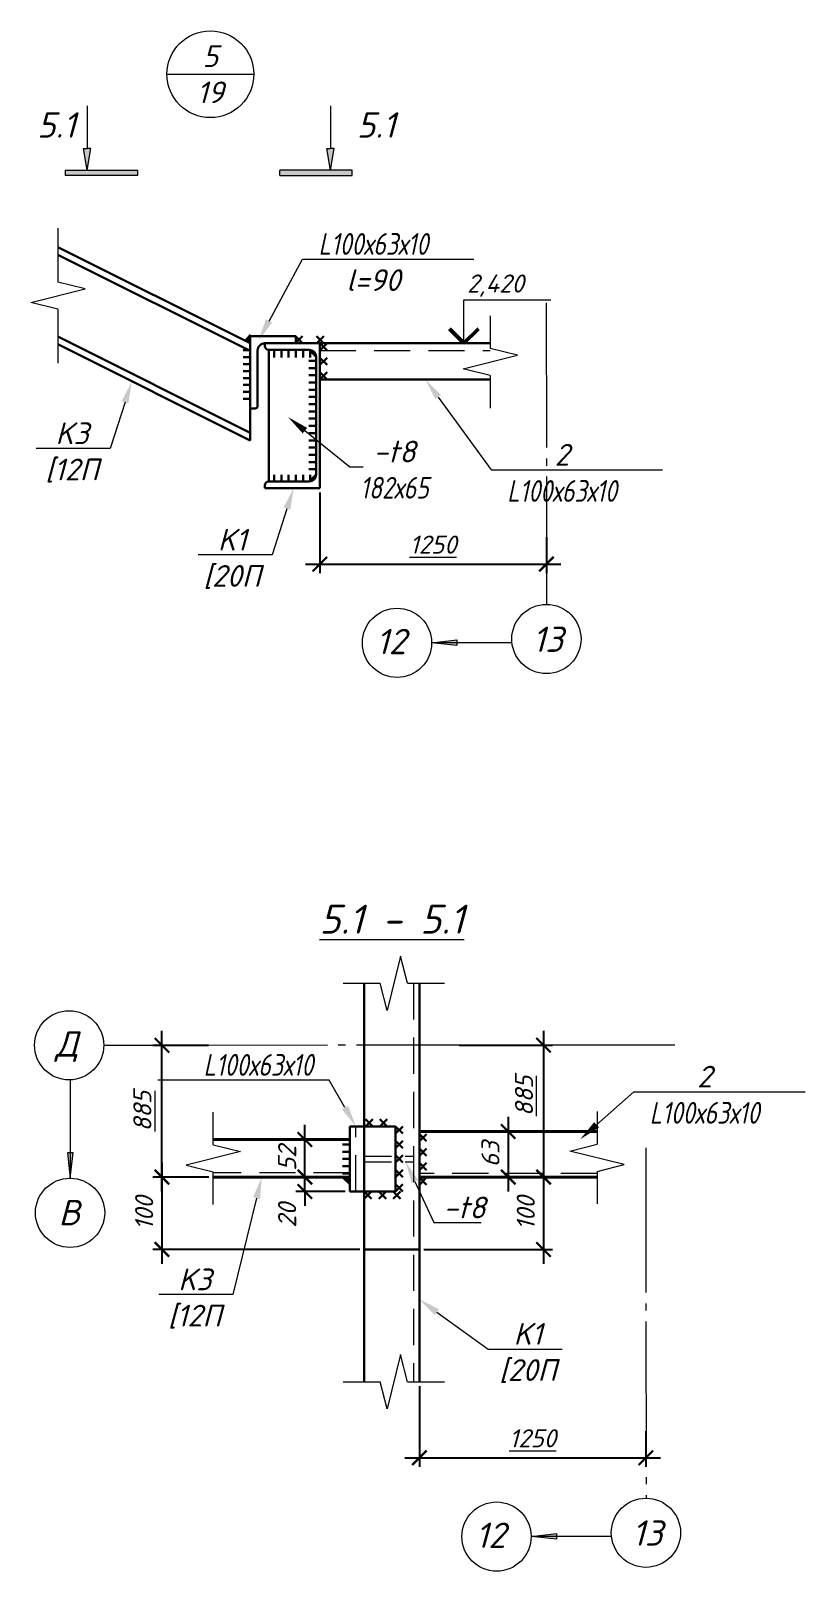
# Model space of a CAD drawing. Header units: millimetres. Extents: x -79646 to 95064, y -231229 to -58107.
# Drawn here: x -56615 to -55545, y -131054 to -128925 of the extents above; entities that cross this region are included whole.
import ezdxf
from ezdxf import colors
from ezdxf.entities.mleader import LeaderData, LeaderLine
from ezdxf.enums import TextEntityAlignment as Align
from ezdxf.math import Vec2, Vec3

# ---------------------------------------------------------------- set-up
doc = ezdxf.new("R2010")
doc.units = ezdxf.units.MM
doc.header["$PDMODE"] = 3
doc.linetypes.add('GOST2.303 5', pattern=[24, 20, -1.5, 1, -1.5])
doc.linetypes.add('HIDDEN', pattern=[0.375, 0.25, -0.125])
doc.layers.get('0').update_dxf_attribs({"lineweight": 5})
doc.layers.get('Defpoints').update_dxf_attribs({"lineweight": 0})
for name, color, linetype, lineweight in [('#Cварка', 96, 'Continuous', 30), ('#Dimensions', 7, 'Continuous', 9), ('#Выноски', 7, 'Continuous', 15), ('#Оси', 7, 'Continuous', 9), ('#разм', 7, 'Continuous', 9), ('A-okno', 7, 'Continuous', 0), ('k_ Выноски', 40, 'Continuous', 13), ('k_ Металл', 1, 'Continuous', 30), ('k_ Металл_вид', 1, 'Continuous', 18)]:
    doc.layers.add(name, color=color, linetype=linetype, lineweight=lineweight)
doc.styles.add('ESKDW', font='eskdw.shx', dxfattribs={"oblique": 15})
doc.styles.get("Standard").update_dxf_attribs({"font": 'arial.ttf'})
doc.styles.add('STEP PR', font='isocpeui.ttf')
doc.dimstyles.new('SPDS', dxfattribs={"dimscale": 50, "dimtxt": 2.5, "dimasz": 2, "dimexe": 1.25, "dimexo": 0.625, "dimtad": 1, "dimdec": 0, "dimrnd": 0.001, "dimtxsty": 'ESKDW', "dimblk": 'ARCHTICK', "dimcen": 2.5, "dimdle": 2, "dimclrd": 256, "dimclre": 256, "dimclrt": 7, "dimadec": 0, "dimazin": 2, "dimtfac": 0.75, "dimtdec": 0, "dimtmove": 1, "dimatfit": 3, "dimfxl": 1, "dimtolj": 1, "dimarcsym": 1})

# ---------------------------------------------------------------- blocks, each defined once
blk = doc.blocks.new('*U104')
at = {"color": 0, "linetype": 'ByBlock', "lineweight": -2}
for p, q in [((0, 200), (0, 0)), ((0, 200), (76, 200)), ((76, 200), (76, 196.5)), ((5.2, 181.5), (5.2, 18.5)), ((14.7, 191), (70.5, 191)), ((0, 0), (76, 0)), ((14.7, 9), (70.5, 9)), ((76, 0), (76, 3.5))]:
    blk.add_line(p, q, dxfattribs=at)
for centre, radius, start, end in [((70.5, 196.5), 5.5, 270, 0), ((14.7, 181.5), 9.5, 90, 180), ((14.7, 18.5), 9.5, 180, 270), ((70.5, 3.5), 5.5, 0, 90)]:
    blk.add_arc(centre, radius, start, end, dxfattribs=at)
blk = doc.blocks.new('*U123')
at = {"layer": '#разм', "ltscale": 100, "elevation": 0}
for points in [[(4577173, -920400), (4578375, -920400)], [(4577173, -921000), (4577173, -920400)], [(4576313, -921000), (4577323, -921000)]]:
    blk.add_lwpolyline(points, dxfattribs=at)
at = {"layer": 'A-okno', "color": 0, "lineweight": 50, "ltscale": 100, "elevation": 0}
for points in [[(4577173, -921000), (4576973, -920800)], [(4577173, -921000), (4577373, -920800)]]:
    blk.add_lwpolyline(points, dxfattribs=at)
at = {"layer": '#разм', "style": 'STEP PR'}
for tag, p in [('ОТМЕТКА', (4577216, -920299)), ('ПРИМЕЧАНИЕ', (4577314, -920711))]:
    blk.add_attdef(tag, p, '', height=250, dxfattribs=at)
blk = doc.blocks.new('*U118')
at = {"color": 0, "linetype": 'ByBlock', "lineweight": -2}
for p, q in [((2.486, 0), (2.799, 1.25)), ((2.799, 1.25), (3.424, -1.25)), ((2.486, 0), (0, 0)), ((3.424, -1.25), (3.736, 0)), ((6.222, 0), (3.736, 0))]:
    blk.add_line(p, q, dxfattribs=at)
blk = doc.blocks.new('*U117')
at = {"color": 0, "linetype": 'ByBlock', "lineweight": -2}
for p, q in [((1.5, 0), (1.8125, 1.25)), ((1.8125, 1.25), (2.4375, -1.25)), ((1.5, 0), (0, 0)), ((2.4375, -1.25), (2.75, 0)), ((4.25, 0), (2.75, 0))]:
    blk.add_line(p, q, dxfattribs=at)
blk = doc.blocks.new('*U260')
at = {"color": 0, "linetype": 'ByBlock', "lineweight": -2}
for p, q in [((-10, 20), (-10, 96.7)), ((0, 100), (-6.7, 100)), ((0, 0), (0, 100)), ((-63, 0), (-63, 6.7)), ((-63, 0), (0, 0)), ((-59.7, 10), (-20, 10))]:
    blk.add_line(p, q, dxfattribs=at)
for centre, radius, start, end in [((-6.7, 96.7), 3.3, 89.045, 179.9778), ((-59.7, 6.7), 3.3, 90, 180), ((-20, 20), 10, 270, 0)]:
    blk.add_arc(centre, radius, start, end, dxfattribs=at)
blk = doc.blocks.new('*U829')
at = {"color": 0, "linetype": 'ByBlock', "lineweight": -2}
blk.add_lwpolyline([(-6, 0), (6, 0)], dxfattribs=at)
blk.add_circle((0, 0), 6, dxfattribs=at)
for tag, p in [('Узел', (0, 2.5)), ('Лист', (0, -2.5))]:
    blk.add_attdef(tag, text='', height=3, dxfattribs=at).set_placement(p, align=Align.MIDDLE_CENTER)
blk = doc.blocks.new('*U130')
at = {"color": 0, "lineweight": -2}
for p, q in [((0, -9.6), (10, -9.6)), ((0, -19.2), (10, -19.2)), ((0, -28.8), (10, -28.8)), ((0, -38.4), (10, -38.4)), ((0, -48), (10, -48)), ((0, -57.6), (10, -57.6)), ((0, -67.3), (10, -67.3)), ((0, -76.9), (10, -76.9))]:
    blk.add_line(p, q, dxfattribs=at)
blk = doc.blocks.new('*U129')
at = {"color": 0, "lineweight": -2}
for p, q in [((0, 0), (10, -10)), ((0, -10), (10, 0)), ((0, -20), (10, -30)), ((0, -30), (10, -20)), ((0, -40), (10, -50)), ((0, -50), (10, -40))]:
    blk.add_line(p, q, dxfattribs=at)
blk = doc.blocks.new('_ArchTick')
at = {"color": 0, "linetype": 'ByBlock', "const_width": 0.15}
blk.add_lwpolyline([(-0.5, -0.5), (0.5, 0.5)], dxfattribs=at)
blk = doc.blocks.new('*D261')
at = {"layer": '#Dimensions', "lineweight": -2, "transparency": 16777216}
for p, q in [((-56236.5, -130509.4), (-56236.5, -130489.4)), ((-56180.6, -130509.4), (-56249, -130509.4)), ((-56236.5, -130529.4), (-56236.5, -130509.4)), ((-56180.6, -130529.4), (-56249, -130529.4)), ((-56236.5, -130529.4), (-56236.5, -130549.4))]:
    blk.add_line(p, q, dxfattribs=at)
at = {"layer": 'Defpoints', "color": 0, "lineweight": 0, "transparency": 16777216}
for p in [(-56236.5, -130509.4), (-56174.3, -130509.4), (-56174.3, -130529.4)]:
    blk.add_point(p, dxfattribs=at)
at = {"layer": '#Dimensions', "lineweight": -2, "transparency": 16777216, "xscale": 20, "yscale": 20, "zscale": 20}
for p, rotation in [((-56236.5, -130509.4), 270), ((-56236.5, -130529.4), 90)]:
    blk.add_blockref('_ArchTick', p, dxfattribs=dict(at, rotation=rotation))
at = {"layer": '#Dimensions', "transparency": 16777216, "insert": (-56261, -130562.3), "char_height": 25, "attachment_point": 5, "rotation": 90, "style": 'STEP PR'}
blk.add_mtext('\\A1;20', dxfattribs=at)
blk = doc.blocks.new('*U262')
at = {"color": 0, "linetype": 'ByBlock', "lineweight": -2}
for p, q in [((1.711, 0), (2.023, 1.25)), ((2.023, 1.25), (2.648, -1.25)), ((1.711, 0), (0, 0)), ((2.648, -1.25), (2.961, 0)), ((4.671, 0), (2.961, 0))]:
    blk.add_line(p, q, dxfattribs=at)
blk = doc.blocks.new('*U508')
at = {"color": 0, "linetype": 'ByBlock', "lineweight": -2}
for p, q in [((1.5, 0), (1.8125, 1.25)), ((1.8125, 1.25), (2.4375, -1.25)), ((1.5, 0), (0, 0)), ((2.4375, -1.25), (2.75, 0)), ((4.25, 0), (2.75, 0))]:
    blk.add_line(p, q, dxfattribs=at)
blk = doc.blocks.new('*U562')
for p, q in [((-0.5, 0.5), (0.5, -0.5)), ((0.5, 0.5), (-0.5, -0.5)), ((1.5, 0.5), (2.5, -0.5)), ((2.5, 0.5), (1.5, -0.5)), ((3.5, 0.5), (4.5, -0.5)), ((4.5, 0.5), (3.5, -0.5)), ((5.5, 0.5), (6.5, -0.5)), ((6.5, 0.5), (5.5, -0.5))]:
    blk.add_line(p, q)
blk = doc.blocks.new('*U267')
at = {"ltscale": 100}
h = blk.add_hatch(color=256, dxfattribs=at)
h.dxf.hatch_style = 1
h.paths.add_polyline_path([(1415, 1070), (1365, 1070), (1315, 1070), (1365, 770)])
h = blk.add_hatch(color=256, dxfattribs=at)
h.dxf.hatch_style = 1
h.paths.add_polyline_path([(1665, 700), (1665, 770), (665, 770), (665, 700)])
at = {"linetype": 'Continuous', "ltscale": 100}
for p, q in [((1365, 770), (1315, 1070)), ((1315, 1070), (1365, 1070)), ((1415, 1070), (1365, 1070)), ((1365, 770), (1415, 1070)), ((1665, 770), (665, 770)), ((665, 700), (1665, 700)), ((1665, 700), (1665, 770))]:
    blk.add_line(p, q, dxfattribs=at)
at = {"linetype": 'Continuous', "ltscale": 100, "extrusion": (1, -1e-16, 0), "elevation": 1365}
blk.add_lwpolyline([(1660, 0), (1070, 0)], dxfattribs=at)
at = {"linetype": 'Continuous', "ltscale": 100}
blk.add_lwpolyline([(665, 700), (665, 770)], dxfattribs=at)
at = {"ltscale": 100, "style": 'STEP PR'}
blk.add_attdef('Nh', text='', height=350, dxfattribs=at).set_placement((1799, 1222), align=Align.RIGHT)
blk = doc.blocks.new('*U268')
at = {"ltscale": 100}
h = blk.add_hatch(color=256, dxfattribs=at)
h.dxf.hatch_style = 1
h.paths.add_polyline_path([(-85, 1070), (-35, 1070), (15, 1070), (-35, 770)])
h = blk.add_hatch(color=256, dxfattribs=at)
h.dxf.hatch_style = 1
h.paths.add_polyline_path([(665, 700), (665, 770), (-335, 770), (-335, 700)])
at = {"linetype": 'Continuous', "ltscale": 100}
for p, q in [((-85, 1070), (-35, 1070)), ((-35, 770), (-85, 1070)), ((-35, 770), (15, 1070)), ((15, 1070), (-35, 1070)), ((-335, 700), (-335, 770)), ((-335, 770), (665, 770)), ((665, 700), (-335, 700))]:
    blk.add_line(p, q, dxfattribs=at)
at = {"linetype": 'Continuous', "ltscale": 100, "extrusion": (-1, -1e-16, 0), "elevation": 35}
blk.add_lwpolyline([(-1660, 0), (-1070, 0)], dxfattribs=at)
at = {"linetype": 'Continuous', "ltscale": 100}
blk.add_lwpolyline([(665, 700), (665, 770)], dxfattribs=at)
at = {"ltscale": 100, "style": 'STEP PR'}
blk.add_attdef('Nh', text='', height=350, dxfattribs=at).set_placement((-192, 1222), align=Align.RIGHT)
blk = doc.blocks.new('*U272')
for points in [[(0, -0.5), (0, 0.5)], [(1, -0.5), (1, 0.5)], [(2, -0.5), (2, 0.5)], [(3, -0.5), (3, 0.5)], [(4, -0.5), (4, 0.5)], [(5, -0.5), (5, 0.5)]]:
    blk.add_lwpolyline(points)
blk = doc.blocks.new('*U273')
for points in [[(0, -0.5), (0, 0.5)], [(1, -0.5), (1, 0.5)], [(2, -0.5), (2, 0.5)], [(3, -0.5), (3, 0.5)], [(4, -0.5), (4, 0.5)], [(5, -0.5), (5, 0.5)], [(6, -0.5), (6, 0.5)], [(7, -0.5), (7, 0.5)], [(8, -0.5), (8, 0.5)], [(9, -0.5), (9, 0.5)], [(10, -0.5), (10, 0.5)], [(11, -0.5), (11, 0.5)], [(12, -0.5), (12, 0.5)], [(13, -0.5), (13, 0.5)], [(14, -0.5), (14, 0.5)], [(15, -0.5), (15, 0.5)]]:
    blk.add_lwpolyline(points)
blk = doc.blocks.new('*U264')
for p, q in [((-0.5, 0.5), (0.5, -0.5)), ((0.5, 0.5), (-0.5, -0.5)), ((1.5, 0.5), (2.5, -0.5)), ((2.5, 0.5), (1.5, -0.5)), ((3.5, 0.5), (4.5, -0.5)), ((4.5, 0.5), (3.5, -0.5))]:
    blk.add_line(p, q)
blk = doc.blocks.new('*U498')
for p, q in [((-0.5, 0.5), (0.5, -0.5)), ((0.5, 0.5), (-0.5, -0.5)), ((1.5, 0.5), (2.5, -0.5)), ((2.5, 0.5), (1.5, -0.5)), ((3.5, 0.5), (4.5, -0.5)), ((4.5, 0.5), (3.5, -0.5)), ((5.5, 0.5), (6.5, -0.5)), ((6.5, 0.5), (5.5, -0.5)), ((7.5, 0.5), (8.5, -0.5)), ((8.5, 0.5), (7.5, -0.5))]:
    blk.add_line(p, q)
blk = doc.blocks.new('*U266')
for p, q in [((-0.5, 0.5), (0.5, -0.5)), ((0.5, 0.5), (-0.5, -0.5)), ((1.5, 0.5), (2.5, -0.5)), ((2.5, 0.5), (1.5, -0.5))]:
    blk.add_line(p, q)
blk = doc.blocks.new('*U497')
for points in [[(0, -0.5), (0, 0.5)], [(1, -0.5), (1, 0.5)], [(2, -0.5), (2, 0.5)], [(3, -0.5), (3, 0.5)], [(4, -0.5), (4, 0.5)]]:
    blk.add_lwpolyline(points)
blk = doc.blocks.new('*D502')
at = {"layer": '#Dimensions', "lineweight": -2, "transparency": 16777216}
for p, q in [((-56434, -130529.4), (-56434, -130307.4)), ((-56369.4, -130327.4), (-56446.5, -130327.4)), ((-56369.3, -130509.4), (-56446.5, -130509.4))]:
    blk.add_line(p, q, dxfattribs=at)
at = {"layer": 'Defpoints', "color": 0, "lineweight": 0, "transparency": 16777216}
for p in [(-56434, -130327.4), (-56363.1, -130327.4), (-56363, -130509.4)]:
    blk.add_point(p, dxfattribs=at)
at = {"layer": '#Dimensions', "lineweight": -2, "transparency": 16777216, "xscale": 20, "yscale": 20, "zscale": 20}
for p, rotation in [((-56434, -130327.4), 90), ((-56434, -130509.4), 270)]:
    blk.add_blockref('_ArchTick', p, dxfattribs=dict(at, rotation=rotation))
at = {"layer": '#Dimensions', "transparency": 16777216, "insert": (-56461, -130418.4), "char_height": 25, "attachment_point": 5, "rotation": 90, "style": 'STEP PR'}
blk.add_mtext('\\A1;\\L885', dxfattribs=at)
blk = doc.blocks.new('*D503')
at = {"layer": '#Dimensions', "lineweight": -2, "transparency": 16777216}
for p, q in [((-55906.8, -130307.2), (-55906.8, -130529.4)), ((-56023.2, -130327.2), (-55894.3, -130327.2)), ((-55936.4, -130509.4), (-55894.3, -130509.4))]:
    blk.add_line(p, q, dxfattribs=at)
at = {"layer": 'Defpoints', "color": 0, "lineweight": 0, "transparency": 16777216}
for p in [(-56029.5, -130327.2), (-55942.6, -130509.4), (-55906.8, -130509.4)]:
    blk.add_point(p, dxfattribs=at)
at = {"layer": '#Dimensions', "lineweight": -2, "transparency": 16777216, "xscale": 20, "yscale": 20, "zscale": 20}
for p, rotation in [((-55906.8, -130327.2), 90), ((-55906.8, -130509.4), 270)]:
    blk.add_blockref('_ArchTick', p, dxfattribs=dict(at, rotation=rotation))
at = {"layer": '#Dimensions', "transparency": 16777216, "insert": (-55933.8, -130397.3), "char_height": 25, "attachment_point": 5, "rotation": 90, "style": 'STEP PR'}
blk.add_mtext('\\A1;\\L885', dxfattribs=at)
blk = doc.blocks.new('*D505')
at = {"layer": '#Dimensions', "lineweight": -2, "transparency": 16777216}
for p, q in [((-56215.8, -129563.5), (-56215.8, -129674.9)), ((-55902.8, -129625.4), (-55902.8, -129674.9)), ((-56235.8, -129662.4), (-55882.8, -129662.4))]:
    blk.add_line(p, q, dxfattribs=at)
at = {"layer": 'Defpoints', "color": 0, "lineweight": 0, "transparency": 16777216}
for p in [(-56215.8, -129557.3), (-55902.8, -129619.1), (-55902.8, -129662.4)]:
    blk.add_point(p, dxfattribs=at)
at = {"layer": '#Dimensions', "lineweight": -2, "transparency": 16777216, "xscale": 20, "yscale": 20, "zscale": 20, "rotation": 180}
blk.add_blockref('_ArchTick', (-56215.8, -129662.4), dxfattribs=at)
at = {"layer": '#Dimensions', "lineweight": -2, "transparency": 16777216, "xscale": 20, "yscale": 20, "zscale": 20}
blk.add_blockref('_ArchTick', (-55902.8, -129662.4), dxfattribs=at)
at = {"layer": '#Dimensions', "transparency": 16777216, "insert": (-56059.3, -129635.4), "char_height": 25, "attachment_point": 5, "style": 'STEP PR'}
blk.add_mtext('\\A1;\\L1250', dxfattribs=at)
blk = doc.blocks.new('*D506')
at = {"layer": '#Dimensions', "lineweight": -2, "transparency": 16777216}
for p, q in [((-56078.3, -130798.5), (-56078.3, -130909.9)), ((-55765.3, -130860.4), (-55765.3, -130909.9)), ((-56098.3, -130897.4), (-55745.3, -130897.4))]:
    blk.add_line(p, q, dxfattribs=at)
at = {"layer": 'Defpoints', "color": 0, "lineweight": 0, "transparency": 16777216}
for p in [(-56078.3, -130792.3), (-55765.3, -130854.1), (-55765.3, -130897.4)]:
    blk.add_point(p, dxfattribs=at)
at = {"layer": '#Dimensions', "lineweight": -2, "transparency": 16777216, "xscale": 20, "yscale": 20, "zscale": 20, "rotation": 180}
blk.add_blockref('_ArchTick', (-56078.3, -130897.4), dxfattribs=at)
at = {"layer": '#Dimensions', "lineweight": -2, "transparency": 16777216, "xscale": 20, "yscale": 20, "zscale": 20}
blk.add_blockref('_ArchTick', (-55765.3, -130897.4), dxfattribs=at)
at = {"layer": '#Dimensions', "transparency": 16777216, "insert": (-55921.8, -130870.4), "char_height": 25, "attachment_point": 5, "style": 'STEP PR'}
blk.add_mtext('\\A1;\\L1250', dxfattribs=at)
blk = doc.blocks.new('*D507')
at = {"layer": '#Dimensions', "lineweight": -2, "transparency": 16777216}
for p, q in [((-55906.8, -130489.4), (-55906.8, -130629.4)), ((-56072.1, -130509.4), (-55894.3, -130509.4)), ((-56072.1, -130609.4), (-55894.3, -130609.4))]:
    blk.add_line(p, q, dxfattribs=at)
at = {"layer": 'Defpoints', "color": 0, "lineweight": 0, "transparency": 16777216}
for p in [(-56078.3, -130509.4), (-56078.3, -130609.4), (-55906.8, -130609.4)]:
    blk.add_point(p, dxfattribs=at)
at = {"layer": '#Dimensions', "lineweight": -2, "transparency": 16777216, "xscale": 20, "yscale": 20, "zscale": 20}
for p, rotation in [((-55906.8, -130509.4), 90), ((-55906.8, -130609.4), 270)]:
    blk.add_blockref('_ArchTick', p, dxfattribs=dict(at, rotation=rotation))
at = {"layer": '#Dimensions', "transparency": 16777216, "insert": (-55931.3, -130559.4), "char_height": 25, "attachment_point": 5, "rotation": 90, "style": 'STEP PR'}
blk.add_mtext('\\A1;100', dxfattribs=at)
blk = doc.blocks.new('*D550')
at = {"layer": '#Dimensions', "lineweight": -2, "transparency": 16777216}
for p, q in [((-56434, -130489.4), (-56434, -130629.4)), ((-56369.3, -130509.4), (-56446.5, -130509.4)), ((-56160.6, -130609.4), (-56446.5, -130609.4))]:
    blk.add_line(p, q, dxfattribs=at)
at = {"layer": 'Defpoints', "color": 0, "lineweight": 0, "transparency": 16777216}
for p in [(-56363, -130509.4), (-56434, -130609.4), (-56154.3, -130609.4)]:
    blk.add_point(p, dxfattribs=at)
at = {"layer": '#Dimensions', "lineweight": -2, "transparency": 16777216, "xscale": 20, "yscale": 20, "zscale": 20}
for p, rotation in [((-56434, -130509.4), 90), ((-56434, -130609.4), 270)]:
    blk.add_blockref('_ArchTick', p, dxfattribs=dict(at, rotation=rotation))
at = {"layer": '#Dimensions', "transparency": 16777216, "insert": (-56458.5, -130559.4), "char_height": 25, "attachment_point": 5, "rotation": 90, "style": 'STEP PR'}
blk.add_mtext('\\A1;100', dxfattribs=at)
blk = doc.blocks.new('*D552')
at = {"layer": '#Dimensions', "lineweight": -2, "transparency": 16777216}
for p, q in [((-55955.6, -130426.4), (-55955.6, -130529.4)), ((-56072.1, -130446.4), (-55943.1, -130446.4)), ((-56072.1, -130509.4), (-55943.1, -130509.4))]:
    blk.add_line(p, q, dxfattribs=at)
at = {"layer": 'Defpoints', "color": 0, "lineweight": 0, "transparency": 16777216}
for p in [(-56078.3, -130446.4), (-56078.3, -130509.4), (-55955.6, -130509.4)]:
    blk.add_point(p, dxfattribs=at)
at = {"layer": '#Dimensions', "lineweight": -2, "transparency": 16777216, "xscale": 20, "yscale": 20, "zscale": 20}
for p, rotation in [((-55955.6, -130446.4), 90), ((-55955.6, -130509.4), 270)]:
    blk.add_blockref('_ArchTick', p, dxfattribs=dict(at, rotation=rotation))
at = {"layer": '#Dimensions', "transparency": 16777216, "insert": (-55980.1, -130477.9), "char_height": 25, "attachment_point": 5, "rotation": 90, "style": 'STEP PR'}
blk.add_mtext('\\A1;63', dxfattribs=at)
blk = doc.blocks.new('*D563')
at = {"layer": '#Dimensions', "lineweight": -2, "transparency": 16777216}
for p, q in [((-56236.5, -130529.4), (-56236.5, -130437.4)), ((-56180.6, -130457.4), (-56249, -130457.4)), ((-56180.6, -130509.4), (-56249, -130509.4))]:
    blk.add_line(p, q, dxfattribs=at)
at = {"layer": 'Defpoints', "color": 0, "lineweight": 0, "transparency": 16777216}
for p in [(-56236.5, -130457.4), (-56174.3, -130457.4), (-56174.3, -130509.4)]:
    blk.add_point(p, dxfattribs=at)
at = {"layer": '#Dimensions', "lineweight": -2, "transparency": 16777216, "xscale": 20, "yscale": 20, "zscale": 20}
for p, rotation in [((-56236.5, -130457.4), 90), ((-56236.5, -130509.4), 270)]:
    blk.add_blockref('_ArchTick', p, dxfattribs=dict(at, rotation=rotation))
at = {"layer": '#Dimensions', "transparency": 16777216, "insert": (-56261, -130483.4), "char_height": 25, "attachment_point": 5, "rotation": 90, "style": 'STEP PR'}
blk.add_mtext('\\A1;52', dxfattribs=at)

msp = doc.modelspace()

# ---------------------------------------------------------------- hatches: boundary and pattern name
at = {"layer": '#Cварка', "ltscale": 10}
h = msp.add_hatch(color=256, dxfattribs=at)
h.dxf.hatch_style = 1
h.paths.add_polyline_path([(-56311.84537, -129345.25089), (-56319.55505, -129353.39605), (-56311.84537, -129357.25089)])
at = {"layer": '#Cварка'}
h = msp.add_hatch(color=256, dxfattribs=at)
h.dxf.hatch_style = 1
h.paths.add_polyline_path([(-56184.3405, -130509.39335), (-56174.3405, -130509.39335), (-56174.3405, -130519.39335)])
at = {"layer": 'k_ Выноски', "lineweight": 0, "ltscale": 10}
h = msp.add_hatch(color=7, dxfattribs=at)
h.dxf.hatch_style = 1
h.paths.add_polyline_path([(-56026.29277, -129767.04451), (-56061.21015, -129771.29272), (-56026.29277, -129771.27894)])
h.paths.add_polyline_path([(-56026.29277, -129771.27894), (-56061.21015, -129771.29272), (-56026.29277, -129774.92197)])
h = msp.add_hatch(color=7, dxfattribs=at)
h.dxf.hatch_style = 1
h.paths.add_polyline_path([(-56556.60215, -130475.91003), (-56560.85036, -130510.8274), (-56560.83659, -130475.91003)])
h.paths.add_polyline_path([(-56560.83659, -130475.91003), (-56560.85036, -130510.8274), (-56564.47961, -130475.91003)])
h = msp.add_hatch(color=7, dxfattribs=at)
h.dxf.hatch_style = 1
h.paths.add_polyline_path([(-55888.78773, -131002.0598), (-55923.7051, -131006.30801), (-55888.78773, -131006.29424)])
h.paths.add_polyline_path([(-55888.78773, -131006.29424), (-55923.7051, -131006.30801), (-55888.78773, -131009.93726)])

# ---------------------------------------------------------------- linework, layer by layer
at = {"layer": '#Cварка'}
for p, q in [((-56239.60079, -129347.25089), (-56249.60079, -129357.25089)), ((-56239.60079, -129357.25089), (-56249.60079, -129347.25089)), ((-56210.42479, -129347.37698), (-56220.42479, -129357.37698)), ((-56210.42479, -129357.37698), (-56220.42479, -129347.37698)), ((-56184.34033, -130509.39147), (-56174.34033, -130509.39147))]:
    msp.add_line(p, q, dxfattribs=at)
at = {"layer": '#Cварка', "extrusion": (-0.707107, -0.707107, 0), "elevation": 132012.40376}
msp.add_lwpolyline([(52555.74767, 0), (52569.88981, 0)], dxfattribs=at)
at = {"layer": '#Оси', "linetype": 'GOST2.303 5', "ltscale": 10, "extrusion": (1, 0.000541076, 0)}
for points, elevation in [([(-129271.19326, 0), (-129687.85473, 0)], -55972.87278), ([(-130438.72334, 0), (-130922.94424, 0)], -55836.03599)]:
    msp.add_lwpolyline(points, dxfattribs=dict(at, elevation=elevation))
at = {"layer": '#Оси', "linetype": 'GOST2.303 5', "ltscale": 10, "extrusion": (0.000541076, -1, 0), "elevation": 130296.87837}
msp.add_lwpolyline([(-55795.7925, 0), (-56584.84136, 0)], dxfattribs=at)
msp.add_lwpolyline([(-56311.84537, -129345.25089), (-56319.55505, -129353.39605)])
at = {"layer": 'k_ Выноски', "color": 7, "lineweight": 0, "ltscale": 200}
for points in [[(-55950.33218, -129771.21161), (-56061.36347, -129771.26521), (-56026.44609, -129767.017), (-56026.44609, -129771.25143), (-56026.44609, -129774.89446), (-56061.36347, -129771.26521)], [(-56560.76925, -130375.10147), (-56560.82285, -130510.98072), (-56556.57464, -130476.06335), (-56560.80908, -130476.06335), (-56564.4521, -130476.06335), (-56560.82285, -130510.98072)], [(-55812.82714, -131006.2269), (-55923.85842, -131006.2805), (-55888.94105, -131002.03229), (-55888.94105, -131006.26673), (-55888.94105, -131009.90975), (-55923.85842, -131006.2805)]]:
    msp.add_lwpolyline(points, dxfattribs=at)
at = {"layer": 'k_ Выноски', "color": 7, "lineweight": 0, "ltscale": 10}
for centre in [(-56109.17596, -129771.23454), (-55902.81191, -129765.9334), (-56562.14472, -130327.30876), (-56560.82285, -130558.79322), (-55971.67091, -131006.24983), (-55765.30687, -131000.94869)]:
    msp.add_circle(centre, 47.8125, dxfattribs=at)
at = {"layer": 'k_ Металл', "lineweight": 30, "ltscale": 2.5}
for p, q in [((-56174.34033, -130439.39147), (-56111.34033, -130439.39147)), ((-56174.34033, -130439.39147), (-56174.34033, -130529.39147)), ((-56111.34033, -130439.39147), (-56111.34033, -130529.39147)), ((-56111.34033, -130529.39147), (-56174.34033, -130529.39147))]:
    msp.add_line(p, q, dxfattribs=at)
at = {"layer": 'k_ Металл', "lineweight": 40, "ltscale": 75}
for p, q in [((-56174.34033, -130457.39147), (-56363.02121, -130457.39147)), ((-56174.34033, -130509.39147), (-56363.02121, -130509.39147))]:
    msp.add_line(p, q, dxfattribs=at)
at = {"layer": 'k_ Металл', "ltscale": 4}
msp.add_line((-56189.34033, -130509.39147), (-56283.72853, -130509.39147), dxfattribs=at)
at = {"layer": 'k_ Металл'}
for points in [[(-56577.57549, -129224.38583), (-56311.84537, -129357.25089)], [(-56577.57549, -129234.90666), (-56311.84537, -129367.77172)], [(-56311.84537, -129480.89414), (-56577.57549, -129348.02908)], [(-56311.84537, -129491.41497), (-56577.57549, -129358.54991)], [(-56311.84537, -129357.25089), (-56311.84537, -129491.41497)], [(-56223.84537, -129357.25089), (-55980.40365, -129357.25089)], [(-56215.84537, -129407.25089), (-55980.40365, -129407.25089)]]:
    msp.add_lwpolyline(points, dxfattribs=at)
msp.add_lwpolyline([(-56286.34537, -129366.25089), (-56286.34537, -129548.25089), (-56230.54537, -129548.25089), (-56221.04537, -129538.75089), (-56221.04537, -129375.75089), (-56230.54537, -129366.25089)], close=True, dxfattribs=at)
at = {"layer": 'k_ Металл', "lineweight": 30, "ltscale": 2.5}
for points in [[(-56154.34033, -130489.39147), (-56154.34033, -130241.6852)], [(-56078.34033, -130241.6852), (-56078.34033, -130792.26618)], [(-56154.34033, -130479.39147), (-56154.34033, -130577.82874)], [(-56154.34033, -130792.26618), (-56154.34033, -130529.39147)], [(-56154.34033, -130609.39147), (-56078.34033, -130609.39147)]]:
    msp.add_lwpolyline(points, dxfattribs=at)
at = {"layer": 'k_ Металл', "lineweight": 40, "ltscale": 75}
for points in [[(-56078.34033, -130446.39147), (-55832.82388, -130446.39147)], [(-56078.34033, -130509.39147), (-55832.82388, -130509.39147)]]:
    msp.add_lwpolyline(points, dxfattribs=at)
at = {"layer": 'k_ Металл_вид', "linetype": 'HIDDEN', "ltscale": 200}
for p, q in [((-56166.10269, -130529.39147), (-56166.10269, -130439.39147)), ((-56154.34033, -130529.39147), (-56154.34033, -130439.39147)), ((-56174.34033, -130503.39147), (-56363.02121, -130503.39147))]:
    msp.add_line(p, q, dxfattribs=at)
for points in [[(-56215.84537, -129367.25089), (-55980.40365, -129367.25089)], [(-56086.57797, -130241.6852), (-56086.57797, -130792.26618)], [(-55832.82388, -130504.39147), (-56078.34033, -130504.39147)]]:
    msp.add_lwpolyline(points, dxfattribs=at)
at = {"layer": 'k_ Металл_вид', "linetype": 'HIDDEN', "ltscale": 150}
for points in [[(-56154.34033, -130480.39147), (-56086.57797, -130480.39147)], [(-56154.34033, -130488.39147), (-56086.57797, -130488.39147)]]:
    msp.add_lwpolyline(points, dxfattribs=at)

# ---------------------------------------------------------------- block references
at = {"layer": '#Cварка', "xscale": -1}
msp.add_blockref('*U130', (-56311.84537, -129357.25089), dxfattribs=at)
at = {"layer": '#Cварка', "yscale": 10, "zscale": 10}
for name, p, xscale, rotation in [('*U272', (-56278.97243, -129372.05089), -10, 180), ('*U273', (-56226.04537, -129381.40959), -10, 90), ('*U266', (-56127.73242, -130434.39147), 10, 180), ('*U498', (-56106.34033, -130524.39147), 10, 89.99999999998882), ('*U562', (-56073.34033, -130454.97158), -10, 90), ('*U497', (-56179.34033, -130504.39147), 10, 89.99999999998882)]:
    msp.add_blockref(name, p, dxfattribs=dict(at, xscale=xscale, rotation=rotation))
at = {"layer": '#Cварка'}
msp.add_blockref('*U129', (-56215.84537, -129357.25089), dxfattribs=at)
at = {"layer": '#Cварка', "xscale": 10, "yscale": 10, "zscale": 10}
for name, p in [('*U272', (-56278.97243, -129544.05089)), ('*U264', (-56149.34033, -130534.39147))]:
    msp.add_blockref(name, p, dxfattribs=at)
at = {"layer": '#Dimensions'}
ref = msp.add_blockref('*U829', (-56367.04941, -128985.44683), dxfattribs=dict(at, xscale=10, yscale=10, zscale=10))
ref.add_attrib('Узел', '5', dxfattribs={"layer": '0', "color": 0, "linetype": 'ByBlock', "lineweight": -2, "height": 30, "style": 'STEP PR'}).set_placement((-56367.04941, -128960.44683), align=Align.MIDDLE_CENTER)
ref.add_attrib('Лист', '19', dxfattribs={"layer": '0', "color": 0, "linetype": 'ByBlock', "lineweight": -2, "height": 30, "style": 'STEP PR'}).set_placement((-56367.04941, -129010.44683), align=Align.MIDDLE_CENTER)
at = {"layer": '#Dimensions', "ltscale": 20, "xscale": 0.1, "yscale": 0.1, "zscale": 0.1}
msp.add_blockref('*U123', (-513734.03184, -37257.23778, 0), dxfattribs=at).add_auto_attribs({'ОТМЕТКА': '2,420'})
at = {"xscale": 0.1, "yscale": 0.1, "zscale": 0.1}
msp.add_blockref('*U268', (-56533.81005, -129195.25102), dxfattribs=at).add_auto_attribs({'Nh': '5.1'})
ref = msp.add_blockref('*U267', (-56337.61655, -129195.25102), dxfattribs=dict(xscale=0.1, yscale=0.1, zscale=0.1))
ref.add_attrib('Nh', '5.1', dxfattribs={"ltscale": 100, "height": 35, "style": 'STEP PR'}).set_placement((-56111.37195, -129073.06761), align=Align.RIGHT)
at = {"yscale": -30, "zscale": -30}
for name, p, xscale, rotation in [('*U118', (-56577.57549, -129384.79991), -30, 270), ('*U117', (-55980.40365, -129446.85619), -30, 270), ('*U262', (-56043.55993, -130241.6852), 30, 180), ('*U117', (-56363.02121, -130419.78617), -30, 90), ('*U508', (-55832.82388, -130546.55005), 30, 90.00000000000001), ('*U262', (-56043.55993, -130792.26618), 30, 180)]:
    msp.add_blockref(name, p, dxfattribs=dict(at, xscale=xscale, rotation=rotation))
at = {"layer": 'k_ Металл', "rotation": 180}
msp.add_blockref('*U260', (-56311.84537, -129347.25089), dxfattribs=at)
at = {"layer": 'k_ Металл', "xscale": -1}
msp.add_blockref('*U104', (-56215.84537, -129557.25089), dxfattribs=at)

# ---------------------------------------------------------------- texts
at = {"layer": '#Dimensions', "style": 'STEP PR'}
msp.add_text('%%u5.1 - 5.1', height=40, dxfattribs=at).set_placement((-56116.30011, -130173.02312), align=Align.CENTER)
at = {"layer": 'k_ Выноски', "color": 7, "lineweight": 0, "ltscale": 10, "char_height": 35, "width": 64.2235524, "style": 'STEP PR'}
for s, insert, attachment_point in [('12', (-56096.70706, -129751.85337), 3), ('13', (-55921.94962, -129748.78143), 1), ('Д', (-56581.24112, -130308.17148), 1), ('В', (-56547.48364, -130541.07138), 3), ('12', (-55959.20202, -130986.86866), 3), ('13', (-55784.44458, -130983.79672), 1)]:
    msp.add_mtext(s, dxfattribs=dict(at, insert=insert, attachment_point=attachment_point))

# ---------------------------------------------------------------- dimensions: what is measured, and where the dimension line sits
at = {"layer": '#Dimensions'}
for base, p1, p2, picture, middle in [((-55902.78078, -129662.41058), (-56215.84537, -129557.25089), (-55902.78078, -129619.12104), '*D505', (-56059.31307, -129635.41058)), ((-55765.27573, -130897.42588), (-56078.34033, -130792.26618), (-55765.27573, -130854.13633), '*D506', (-55921.80803, -130870.42588))]:
    dim = msp.add_linear_dim(base=base, p1=p1, p2=p2, text='%%U1250', dimstyle='SPDS', override={"dimscale": 10, "dimgap": 1.2, "dimrnd": 5, "dimtxsty": 'STEP PR', "dimblk1": 'ArchTick', "dimblk2": 'ArchTick', "dimsah": 1, "dimclrt": 256}, dxfattribs=at)
    dim.commit()
    dim.dimension.update_dxf_attribs({"geometry": picture, "text_midpoint": middle})
dim = msp.add_linear_dim(base=(-56433.96957, -130327.39416), p1=(-56363.02121, -130509.39147), p2=(-56363.11968, -130327.39416), angle=90, text='%%U885', dimstyle='SPDS', override={"dimscale": 10, "dimgap": 1.2, "dimrnd": 5, "dimtxsty": 'STEP PR', "dimblk1": 'ArchTick', "dimblk2": 'ArchTick', "dimsah": 1, "dimclrt": 256}, dxfattribs=at)
dim.commit()
dim.dimension.update_dxf_attribs({"geometry": '*D502', "text_midpoint": (-56460.96957, -130418.39281)})
dim = msp.add_linear_dim(base=(-55906.79985, -130509.39147), p1=(-56029.49011, -130327.24007), p2=(-55942.63079, -130509.39147), angle=90, text='%%U885', dimstyle='SPDS', override={"dimscale": 10, "dimgap": 1.2, "dimrnd": 5, "dimtxsty": 'STEP PR', "dimblk1": 'ArchTick', "dimblk2": 'ArchTick', "dimsah": 1, "dimclrt": 256}, dxfattribs=at)
dim.commit()
dim.dimension.update_dxf_attribs({"geometry": '*D503', "text_midpoint": (-55906.79985, -130397.30554), "dimtype": 160})
for base, p1, p2, angle, override, picture, middle in [((-56236.53443, -130457.39147), (-56174.34033, -130509.39147), (-56174.34033, -130457.39147), 270, {"dimscale": 10, "dimgap": 1.2, "dimrnd": 1, "dimtxsty": 'STEP PR', "dimblk1": 'ArchTick', "dimblk2": 'ArchTick', "dimsah": 1, "dimclrt": 256}, '*D563', (-56236.53443, -130483.39147)), ((-55955.5821, -130509.39147), (-56078.34033, -130446.39147), (-56078.34033, -130509.39147), 90, {"dimscale": 10, "dimgap": 1.2, "dimrnd": 1, "dimtxsty": 'STEP PR', "dimblk1": 'ArchTick', "dimblk2": 'ArchTick', "dimsah": 1, "dimclrt": 256}, '*D552', (-55955.5821, -130477.89147)), ((-56236.53443, -130509.39147), (-56174.34033, -130529.39147), (-56174.34033, -130509.39147), 270, {"dimscale": 10, "dimgap": 1.2, "dimrnd": 5, "dimtxsty": 'STEP PR', "dimblk1": 'ArchTick', "dimblk2": 'ArchTick', "dimsah": 1, "dimclrt": 256}, '*D261', (-56236.53443, -130562.28404))]:
    dim = msp.add_linear_dim(base=base, p1=p1, p2=p2, angle=angle, dimstyle='SPDS', override=override, dxfattribs=at)
    dim.commit()
    dim.dimension.update_dxf_attribs({"geometry": picture, "text_midpoint": middle, "dimtype": 160})
for base, p1, p2, picture, middle in [((-56433.96957, -130609.39147), (-56363.02121, -130509.39147), (-56154.34033, -130609.39147), '*D550', (-56458.46957, -130559.39147)), ((-55906.79985, -130609.39147), (-56078.34033, -130509.39147), (-56078.34033, -130609.39147), '*D507', (-55931.29985, -130559.39147))]:
    dim = msp.add_linear_dim(base=base, p1=p1, p2=p2, angle=90, dimstyle='SPDS', override={"dimscale": 10, "dimgap": 1.2, "dimrnd": 5, "dimtxsty": 'STEP PR', "dimblk1": 'ArchTick', "dimblk2": 'ArchTick', "dimsah": 1, "dimclrt": 256}, dxfattribs=at)
    dim.commit()
    dim.dimension.update_dxf_attribs({"geometry": picture, "text_midpoint": middle})

# ---------------------------------------------------------------- leaders
at = {"layer": '#Выноски'}
ml = msp.add_multileader_mtext('Standard', dxfattribs=at)
ml.set_content('\\A1;{\\W0.8;L100х63х10}\\Pl=90', color=256, style='STEP PR')
ml.set_leader_properties(color=256, linetype='ByLayer', lineweight=-1)
ml.build(insert=Vec2(0, 0))
ml.multileader.update_dxf_attribs({"text_left_attachment_type": 6, "text_right_attachment_type": 6, "dogleg_length": 0, "arrow_head_size": 30, "scale": 0.1})
ctx = ml.context
ctx.base_point, ctx.scale, ctx.char_height, ctx.arrow_head_size, ctx.landing_gap_size, ctx.plane_origin = Vec3(-56239.54397, -129240.98507), 0.1, 30, 30, 12.5, Vec3(-27943.98624, -153762.72332)
ctx.left_attachment, ctx.right_attachment, ctx.text_align_type = 6, 6, 1
notes = []
notes.append((ctx, [(0, (1, 1, 0), (-56239.54397, -129240.98507), (1, 0), 0, [(0, [(-56300.35692, -129352.868)], 0, [])])]))
ctx.mtext.insert, ctx.mtext.rotation, ctx.mtext.alignment, ctx.mtext.flow_direction = Vec3(-56141.82579, -129204.98507), 6.2831853072, 2, 5
ml = msp.add_multileader_mtext('Standard', dxfattribs=at)
ml.set_content('\\A1;K3\\P[12П', color=256, style='STEP PR')
ml.set_leader_properties(color=256, linetype='ByLayer', lineweight=-1)
ml.build(insert=Vec2(0, 0))
ml.multileader.update_dxf_attribs({"text_left_attachment_type": 6, "text_right_attachment_type": 6, "dogleg_length": 0, "arrow_head_size": 30, "scale": 0.1})
ctx = ml.context
ctx.base_point, ctx.scale, ctx.char_height, ctx.arrow_head_size, ctx.landing_gap_size, ctx.plane_origin = Vec3(-56610.37319, -129502.63538), 0.1, 30, 30, 12.5, Vec3(-28230.88059, -153971.6314)
ctx.left_attachment, ctx.right_attachment, ctx.text_align_type = 6, 6, 1
notes.append((ctx, [(1, (1, 1, 0), (-56505.53228, -129502.63538), (-1, 0), 0, [(0, [(-56475.67411, -129410.18574)], 0, [])])]))
ctx.mtext.insert, ctx.mtext.rotation, ctx.mtext.alignment, ctx.mtext.flow_direction = Vec3(-56557.95274, -129466.63538), 6.2831853072, 2, 5
ml = msp.add_multileader_mtext('Standard', dxfattribs=at)
ml.set_content('\\A1;2\\P{\\W0.8;L100х63х10}', color=256, style='STEP PR')
ml.set_leader_properties(color=256, linetype='ByLayer', lineweight=-1)
ml.build(insert=Vec2(0, 0))
ml.multileader.update_dxf_attribs({"text_left_attachment_type": 6, "text_right_attachment_type": 6, "dogleg_length": 0, "arrow_head_size": 30, "scale": 0.1})
ctx = ml.context
ctx.base_point, ctx.scale, ctx.char_height, ctx.arrow_head_size, ctx.landing_gap_size, ctx.plane_origin = Vec3(-55978.92097, -129532.31128), 0.1, 30, 30, 12.5, Vec3(-83847.57396, -154168.15156)
ctx.left_attachment, ctx.right_attachment, ctx.text_align_type = 6, 6, 1
notes.append((ctx, [(0, (1, 1, 0), (-55978.92097, -129532.31128), (1, 0), 0, [(0, [(-56070.08442, -129407.25089)], 0, [])])]))
ctx.mtext.insert, ctx.mtext.alignment, ctx.mtext.flow_direction = Vec3(-55881.20279, -129496.31128), 2, 5
ml = msp.add_multileader_mtext('Standard', dxfattribs=at)
ml.set_content('\\A1;-t8\\P{\\W0.8;182х65}', color=256, style='STEP PR')
ml.set_leader_properties(color=256, linetype='ByLayer', lineweight=-1)
ml.build(insert=Vec2(0, 0))
ml.multileader.update_dxf_attribs({"text_left_attachment_type": 6, "text_right_attachment_type": 6, "dogleg_length": 0, "arrow_head_size": 30, "scale": 0.1})
ctx = ml.context
ctx.base_point, ctx.scale, ctx.char_height, ctx.arrow_head_size, ctx.landing_gap_size, ctx.plane_origin = Vec3(-56174.4687, -129527.82928), 0.1, 30, 30, 12.5, Vec3(-27802.62262, -153984.02698)
ctx.left_attachment, ctx.right_attachment, ctx.text_align_type = 6, 6, 1
notes.append((ctx, [(0, (1, 1, 0), (-56174.4687, -129527.82928), (1, 0), 0, [(0, [(-56259.7949, -129459.18137)], 0, [])])]))
ctx.mtext.insert, ctx.mtext.rotation, ctx.mtext.width, ctx.mtext.alignment, ctx.mtext.flow_direction = Vec3(-56112.6687, -129491.82928), 6.2831853072, 59.6590909, 2, 5
ml = msp.add_multileader_mtext('Standard', dxfattribs=at)
ml.set_content('\\A1;K1\\P[20П', color=256, style='STEP PR')
ml.set_leader_properties(color=256, linetype='ByLayer', lineweight=-1)
ml.build(insert=Vec2(0, 0))
ml.multileader.update_dxf_attribs({"text_left_attachment_type": 6, "text_right_attachment_type": 6, "dogleg_length": 0, "arrow_head_size": 30, "scale": 0.1})
ctx = ml.context
ctx.base_point, ctx.scale, ctx.char_height, ctx.arrow_head_size, ctx.landing_gap_size, ctx.plane_origin = Vec3(-56391.8107, -129649.70053), 0.1, 30, 30, 12.5, Vec3(-28007.15901, -154118.69655)
ctx.left_attachment, ctx.right_attachment, ctx.text_align_type = 6, 6, 1
notes.append((ctx, [(1, (1, 1, 0), (-56281.8107, -129649.70053), (-1, 0), 0, [(0, [(-56251.95253, -129557.25089)], 0, [])])]))
ctx.mtext.insert, ctx.mtext.rotation, ctx.mtext.alignment, ctx.mtext.flow_direction = Vec3(-56336.8107, -129613.70053), 6.2831853072, 2, 5
ml = msp.add_multileader_mtext('Standard', dxfattribs=at)
ml.set_content('\\A1;{\\W0.8;L100х63х10}', color=256, style='STEP PR')
ml.set_leader_properties(color=256, linetype='ByLayer', lineweight=-1)
ml.build(insert=Vec2(0, 0))
ml.multileader.update_dxf_attribs({"text_left_attachment_type": 6, "text_right_attachment_type": 6, "dogleg_length": 0, "arrow_head_size": 30, "scale": 0.1})
ctx = ml.context
ctx.base_point, ctx.scale, ctx.char_height, ctx.arrow_head_size, ctx.landing_gap_size, ctx.plane_origin = Vec3(-56398.35541, -130375.44524), 0.1, 30, 30, 12.5, Vec3(-84027.79852, -155045.253)
ctx.left_attachment, ctx.right_attachment, ctx.text_align_type = 6, 6, 1
notes.append((ctx, [(1, (1, 1, 0), (-56202.91904, -130375.44524), (-1, 0), 0, [(0, [(-56166.10269, -130439.39147)], 0, [])])]))
ctx.mtext.insert, ctx.mtext.alignment, ctx.mtext.flow_direction = Vec3(-56300.63722, -130339.44524), 2, 5
ml = msp.add_multileader_mtext('Standard', dxfattribs=at)
ml.set_content('\\A1;2\\P{\\W0.8;L100х63х10}', color=256, style='STEP PR')
ml.set_leader_properties(color=256, linetype='ByLayer', lineweight=-1)
ml.build(insert=Vec2(0, 0))
ml.multileader.update_dxf_attribs({"text_left_attachment_type": 6, "text_right_attachment_type": 6, "dogleg_length": 0, "arrow_head_size": 30, "scale": 0.1})
ctx = ml.context
ctx.base_point, ctx.scale, ctx.char_height, ctx.arrow_head_size, ctx.landing_gap_size, ctx.plane_origin = Vec3(-55782.01986, -130391.61449), 0.1, 30, 30, 12.5, Vec3(-83690.45808, -155088.32715)
ctx.left_attachment, ctx.right_attachment, ctx.text_align_type = 6, 6, 1
notes.append((ctx, [(0, (1, 1, 0), (-55782.01986, -130391.61449), (1, 0), 0, [(0, [(-55855.99885, -130457.12571)], 0, [])])]))
ctx.mtext.insert, ctx.mtext.alignment, ctx.mtext.flow_direction = Vec3(-55684.30167, -130355.61449), 2, 5
ml = msp.add_multileader_mtext('Standard', dxfattribs=at)
ml.set_content('\\A1;-t8', color=256, style='STEP PR')
ml.set_leader_properties(color=256, linetype='ByLayer', lineweight=-1)
ml.build(insert=Vec2(0, 0))
ml.multileader.update_dxf_attribs({"text_left_attachment_type": 6, "text_right_attachment_type": 6, "dogleg_length": 0, "arrow_head_size": 30, "scale": 0.1})
ctx = ml.context
ctx.base_point, ctx.scale, ctx.char_height, ctx.arrow_head_size, ctx.landing_gap_size, ctx.plane_origin = Vec3(-56058.21078, -130572.4345), 0.1, 30, 30, 12.5, Vec3(-27627.44493, -154948.81618)
ctx.left_attachment, ctx.right_attachment, ctx.text_align_type = 6, 6, 1
notes.append((ctx, [(0, (1, 1, 0), (-56058.21078, -130572.4345), (1, 0), 0, [(0, [(-56097.10534, -130488.39147)], 0, [])])]))
ctx.mtext.insert, ctx.mtext.rotation, ctx.mtext.alignment, ctx.mtext.flow_direction = Vec3(-56015.88123, -130536.4345), 6.2831853072, 2, 5
ml = msp.add_multileader_mtext('Standard', dxfattribs=at)
ml.set_content('\\A1;K3\\P[12П', color=256, style='STEP PR')
ml.set_leader_properties(color=256, linetype='ByLayer', lineweight=-1)
ml.build(insert=Vec2(0, 0))
ml.multileader.update_dxf_attribs({"text_left_attachment_type": 6, "text_right_attachment_type": 6, "dogleg_length": 0, "arrow_head_size": 30, "scale": 0.1})
ctx = ml.context
ctx.base_point, ctx.scale, ctx.char_height, ctx.arrow_head_size, ctx.landing_gap_size, ctx.plane_origin = Vec3(-56440.82916, -130671.85424), 0.1, 30, 30, 12.5, Vec3(-28043.28542, -155096.83713)
ctx.left_attachment, ctx.right_attachment, ctx.text_align_type = 6, 6, 1
notes.append((ctx, [(1, (1, 1, 0), (-56335.98825, -130671.85424), (-1, 0), 0, [(0, [(-56296.02709, -130509.39147)], 0, [])])]))
ctx.mtext.insert, ctx.mtext.rotation, ctx.mtext.alignment, ctx.mtext.flow_direction = Vec3(-56388.4087, -130635.85424), 6.2831853072, 2, 5
ml = msp.add_multileader_mtext('Standard', dxfattribs=at)
ml.set_content('\\A1;K1\\P[20П', color=256, style='STEP PR')
ml.set_leader_properties(color=256, linetype='ByLayer', lineweight=-1)
ml.build(insert=Vec2(0, 0))
ml.multileader.update_dxf_attribs({"text_left_attachment_type": 6, "text_right_attachment_type": 6, "dogleg_length": 0, "arrow_head_size": 30, "scale": 0.1})
ctx = ml.context
ctx.base_point, ctx.scale, ctx.char_height, ctx.arrow_head_size, ctx.landing_gap_size, ctx.plane_origin = Vec3(-55983.17534, -130747.09402), 0.1, 30, 30, 12.5, Vec3(-27662.50844, -155172.65179)
ctx.left_attachment, ctx.right_attachment, ctx.text_align_type = 6, 6, 1
notes.append((ctx, [(0, (1, 1, 0), (-55983.17534, -130747.09402), (1, 0), 0, [(0, [(-56078.34033, -130678.48276)], 0, [])])]))
ctx.mtext.insert, ctx.mtext.rotation, ctx.mtext.alignment, ctx.mtext.flow_direction = Vec3(-55928.17534, -130711.09402), 6.2831853072, 2, 5
for ctx, leaders in notes:
    for number, flags, end, landing, length, lines in leaders:
        leader = LeaderData()
        leader.index, (leader.has_last_leader_line, leader.has_dogleg_vector, leader.attachment_direction) = number, flags
        leader.last_leader_point, leader.dogleg_vector, leader.dogleg_length = Vec3(end), Vec3(landing), length
        for number, points, colour, breaks in lines:
            line = LeaderLine()
            line.index, line.vertices, line.color, line.breaks = number, Vec3.list(points), colors.encode_raw_color(colour), breaks
            leader.lines.append(line)
        ctx.leaders.append(leader)

doc.saveas('drawing.dxf')
